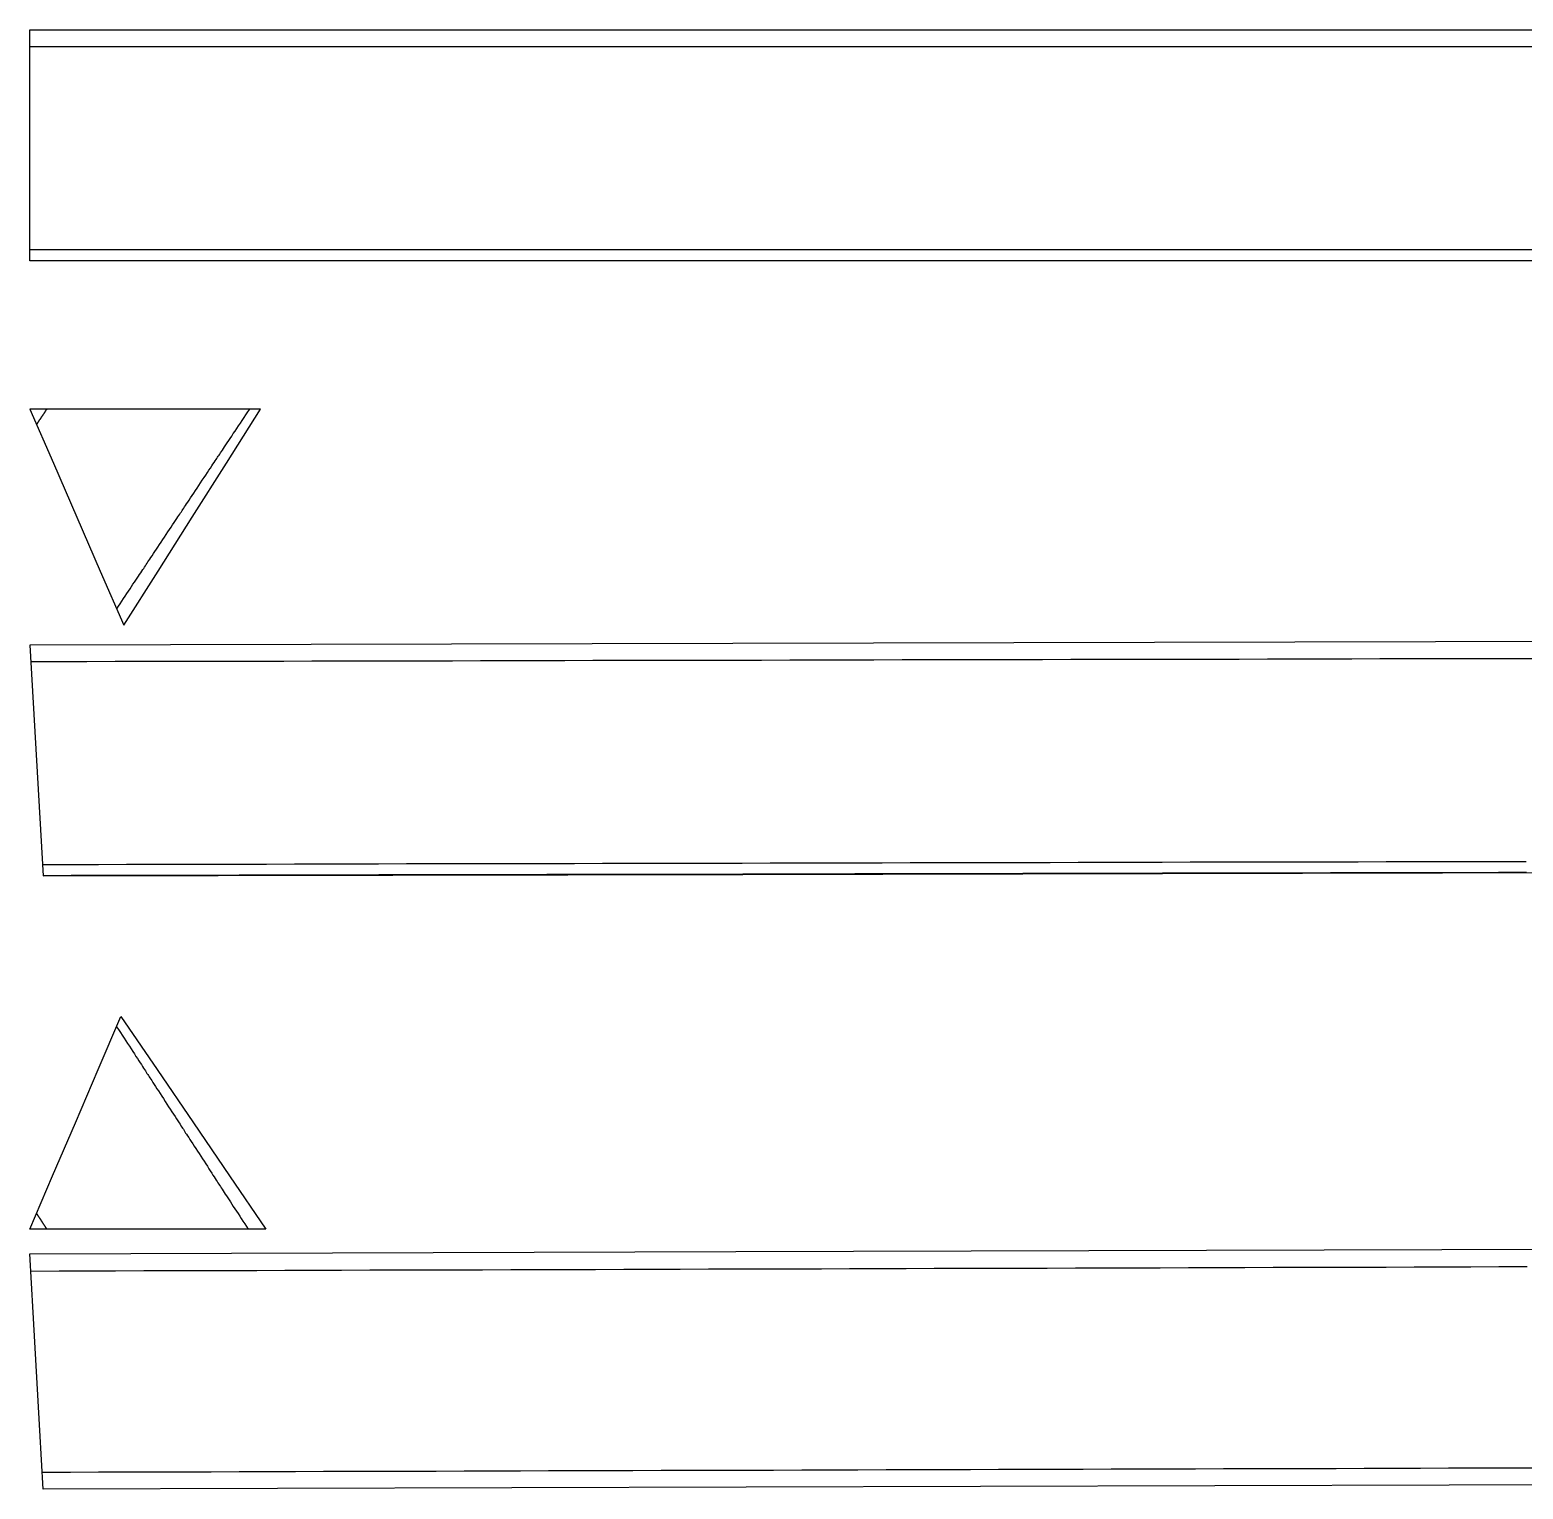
# Model space of a CAD drawing. Header units: metres. Extents: x 0 to 4.64, y -1.22 to 1.19.
# Drawn here: x 0 to 1.168, y 0.053 to 1.194 of the extents above; entities that cross this region are included whole.
import ezdxf

# ---------------------------------------------------------------- set-up
doc = ezdxf.new("R2010")
doc.units = ezdxf.units.M

msp = doc.modelspace()

# ---------------------------------------------------------------- linework, layer by layer
at = {"layer": 'back aka bulkhead', "color": 94}
msp.add_lwpolyline([(0.1003, 0.7708), (0.127, 0.8131), (0.1538, 0.8553), (0.1806, 0.8976), (0.1354, 0.8976), (0.0903, 0.8976), (0.0451, 0.8976), (0, 0.8976), (0.0184, 0.8553), (0.0367, 0.8131), (0.0551, 0.7708), (0.0735, 0.7286), (0.1003, 0.7708)], dxfattribs=at)
at = {"layer": 'back aka front', "color": 94}
msp.add_lwpolyline([(0.58, 1.0137), (0, 1.0137), (0, 1.0588), (0, 1.104), (0, 1.1491), (0, 1.1943), (0.58, 1.1943), (1.16, 1.1943), (1.74, 1.1943), (2.32, 1.1943), (2.32, 1.1491), (2.32, 1.104), (2.32, 1.0588), (2.32, 1.0137), (1.74, 1.0137), (1.16, 1.0137), (0.58, 1.0137)], dxfattribs=at)
at = {"layer": 'front aka back', "color": 94}
msp.add_lwpolyline([(0.5605, 0.0542), (0.0105, 0.0526), (0.0079, 0.0986), (0.0053, 0.1447), (0.0026, 0.1908), (0, 0.2368), (0.5525, 0.2385), (1.105, 0.2401), (1.6575, 0.2417), (2.21, 0.2434), (2.2101, 0.1973), (2.2103, 0.1512), (2.2104, 0.1051), (2.2105, 0.0591), (1.6605, 0.0574), (1.1105, 0.0558), (0.5605, 0.0542)], dxfattribs=at)
at = {"layer": 'front aka bulkhead', "color": 94}
msp.add_lwpolyline([(0.128, 0.3392), (0.1563, 0.2977), (0.1846, 0.2561), (0.1384, 0.2561), (0.0923, 0.2561), (0.0461, 0.2561), (0, 0.2561), (0.0178, 0.2977), (0.0357, 0.3392), (0.0535, 0.3808), (0.0713, 0.4223), (0.0997, 0.3808), (0.128, 0.3392)], dxfattribs=at)
at = {"layer": 'front aka front', "color": 94}
msp.add_lwpolyline([(0.0104, 0.5324), (0.5579, 0.5336), (1.1054, 0.5348), (1.6529, 0.5359), (2.2004, 0.5371), (2.2003, 0.5822), (2.2002, 0.6274), (2.2001, 0.6725), (2.2, 0.7177), (1.65, 0.7165), (1.1, 0.7154), (0.55, 0.7142), (0, 0.713), (0.0026, 0.6679), (0.0052, 0.6227), (0.0078, 0.5776), (0.0104, 0.5324)], dxfattribs=at)
at = {"layer": 'stations', "color": 135}
msp.add_lwpolyline([(1.1711, 0.535), (1.1492, 0.535), (1.1273, 0.5349), (1.1054, 0.5349), (1.0835, 0.5348), (1.0616, 0.5348), (1.0397, 0.5347), (1.0178, 0.5347), (0.9959, 0.5346), (0.974, 0.5346), (0.9521, 0.5345), (0.9302, 0.5345), (0.9083, 0.5344), (0.8864, 0.5344), (0.8645, 0.5343), (0.8426, 0.5343), (0.8207, 0.5343), (0.7988, 0.5342), (0.7769, 0.5342), (0.755, 0.5341), (0.7331, 0.5341), (0.7112, 0.534), (0.6893, 0.534), (0.6674, 0.5339), (0.6455, 0.5339), (0.6236, 0.5338), (0.6017, 0.5338), (0.5798, 0.5337), (0.5579, 0.5337), (0.536, 0.5336), (0.5141, 0.5336), (0.4922, 0.5336), (0.4703, 0.5335), (0.4484, 0.5335), (0.4265, 0.5334), (0.4046, 0.5334), (0.3827, 0.5333), (0.3608, 0.5333), (0.3389, 0.5332), (0.317, 0.5332), (0.2951, 0.5331), (0.2732, 0.5331), (0.2513, 0.533), (0.2294, 0.533), (0.2075, 0.5329), (0.1856, 0.5329), (0.1637, 0.5329), (0.1418, 0.5328), (0.1199, 0.5328), (0.098, 0.5327), (0.0761, 0.5327), (0.0542, 0.5326), (0.0323, 0.5326), (0.0104, 0.5325)], dxfattribs=at)
at = {"layer": 'waterlines', "color": 135}
for points in [[(1.1832, 1.1811), (1.16, 1.1811), (1.1368, 1.1811), (1.1136, 1.1811), (1.0904, 1.1811), (1.0672, 1.1811), (1.044, 1.1811), (1.0208, 1.1811), (0.9976, 1.1811), (0.9744, 1.1811), (0.9512, 1.1811), (0.928, 1.1811), (0.9048, 1.1811), (0.8816, 1.1811), (0.8584, 1.1811), (0.8352, 1.1811), (0.812, 1.1811), (0.7888, 1.1811), (0.7656, 1.1811), (0.7424, 1.1811), (0.7192, 1.1811), (0.696, 1.1811), (0.6728, 1.1811), (0.6496, 1.1811), (0.6264, 1.1811), (0.6032, 1.1811), (0.58, 1.1811), (0.5568, 1.1811), (0.5336, 1.1811), (0.5104, 1.1811), (0.4872, 1.1811), (0.464, 1.1811), (0.4408, 1.1811), (0.4176, 1.1811), (0.3944, 1.1811), (0.3712, 1.1811), (0.348, 1.1811), (0.3248, 1.1811), (0.3016, 1.1811), (0.2784, 1.1811), (0.2552, 1.1811), (0.232, 1.1811), (0.2088, 1.1811), (0.1856, 1.1811), (0.1624, 1.1811), (0.1392, 1.1811), (0.116, 1.1811), (0.0928, 1.1811), (0.0696, 1.1811), (0.0464, 1.1811), (0.0232, 1.1811), (0, 1.1811)], [(1.1832, 1.0223), (1.16, 1.0223), (1.1368, 1.0223), (1.1136, 1.0223), (1.0904, 1.0223), (1.0672, 1.0223), (1.044, 1.0223), (1.0208, 1.0223), (0.9976, 1.0223), (0.9744, 1.0223), (0.9512, 1.0223), (0.928, 1.0223), (0.9048, 1.0223), (0.8816, 1.0223), (0.8584, 1.0223), (0.8352, 1.0223), (0.812, 1.0223), (0.7888, 1.0223), (0.7656, 1.0223), (0.7424, 1.0223), (0.7192, 1.0223), (0.696, 1.0223), (0.6728, 1.0223), (0.6496, 1.0223), (0.6264, 1.0223), (0.6032, 1.0223), (0.58, 1.0223), (0.5568, 1.0223), (0.5336, 1.0223), (0.5104, 1.0223), (0.4872, 1.0223), (0.464, 1.0223), (0.4408, 1.0223), (0.4176, 1.0223), (0.3944, 1.0223), (0.3712, 1.0223), (0.348, 1.0223), (0.3248, 1.0223), (0.3016, 1.0223), (0.2784, 1.0223), (0.2552, 1.0223), (0.232, 1.0223), (0.2088, 1.0223), (0.1856, 1.0223), (0.1624, 1.0223), (0.1392, 1.0223), (0.116, 1.0223), (0.0928, 1.0223), (0.0696, 1.0223), (0.0464, 1.0223), (0.0232, 1.0223), (0, 1.0223)], [(0.0132, 0.8976), (0.0131, 0.8975), (0.013, 0.8974), (0.013, 0.8972), (0.0129, 0.8971), (0.0128, 0.897), (0.0127, 0.8969), (0.0126, 0.8968), (0.0126, 0.8966), (0.0125, 0.8965), (0.0124, 0.8964), (0.0123, 0.8963), (0.0122, 0.8962), (0.0122, 0.896), (0.0121, 0.8959), (0.012, 0.8958), (0.0119, 0.8957), (0.0118, 0.8956), (0.0118, 0.8954), (0.0117, 0.8953), (0.0116, 0.8952), (0.0115, 0.8951), (0.0114, 0.895), (0.0114, 0.8948), (0.0113, 0.8947), (0.0112, 0.8946), (0.0111, 0.8945), (0.011, 0.8944), (0.011, 0.8942), (0.0109, 0.8941), (0.0108, 0.894), (0.0107, 0.8939), (0.0106, 0.8938), (0.0106, 0.8936), (0.0105, 0.8935), (0.0104, 0.8934), (0.0103, 0.8933), (0.0102, 0.8932), (0.0102, 0.893), (0.0101, 0.8929), (0.01, 0.8928), (0.0099, 0.8927), (0.0098, 0.8926), (0.0098, 0.8924), (0.0097, 0.8923), (0.0096, 0.8922), (0.0095, 0.8921), (0.0094, 0.892), (0.0094, 0.8918), (0.0093, 0.8917), (0.0092, 0.8916), (0.0091, 0.8915), (0.009, 0.8914), (0.009, 0.8912), (0.0089, 0.8911), (0.0088, 0.891), (0.0087, 0.8909), (0.0086, 0.8908), (0.0086, 0.8906), (0.0085, 0.8905), (0.0084, 0.8904), (0.0083, 0.8903), (0.0082, 0.8902), (0.0082, 0.89), (0.0081, 0.8899), (0.008, 0.8898), (0.0079, 0.8897), (0.0078, 0.8896), (0.0078, 0.8894), (0.0077, 0.8893), (0.0076, 0.8892), (0.0075, 0.8891), (0.0074, 0.889), (0.0074, 0.8888), (0.0073, 0.8887), (0.0072, 0.8886), (0.0071, 0.8885), (0.007, 0.8884), (0.007, 0.8882), (0.0069, 0.8881), (0.0068, 0.888), (0.0067, 0.8879), (0.0066, 0.8878), (0.0066, 0.8876), (0.0065, 0.8875), (0.0064, 0.8874), (0.0063, 0.8873), (0.0062, 0.8872), (0.0062, 0.8871), (0.0061, 0.8869), (0.006, 0.8868), (0.0059, 0.8867), (0.0059, 0.8866), (0.0058, 0.8865), (0.0057, 0.8863), (0.0056, 0.8862), (0.0055, 0.8861), (0.0055, 0.886), (0.0054, 0.8859), (0.0053, 0.8857), (0.0052, 0.8856)], [(0.068, 0.7413), (0.0693, 0.7433), (0.0706, 0.7453), (0.072, 0.7473), (0.0733, 0.7493), (0.0746, 0.7512), (0.0759, 0.7532), (0.0771, 0.7551), (0.0784, 0.7569), (0.0796, 0.7587), (0.0807, 0.7605), (0.0819, 0.7622), (0.083, 0.7638), (0.084, 0.7654), (0.085, 0.7669), (0.0859, 0.7683), (0.0868, 0.7696), (0.0876, 0.7708), (0.0884, 0.772), (0.0891, 0.773), (0.0898, 0.774), (0.0904, 0.775), (0.0911, 0.776), (0.0917, 0.777), (0.0924, 0.778), (0.0931, 0.7791), (0.0939, 0.7802), (0.0947, 0.7815), (0.0957, 0.7829), (0.0967, 0.7845), (0.0978, 0.7861), (0.099, 0.7879), (0.1002, 0.7897), (0.1014, 0.7916), (0.1027, 0.7935), (0.1041, 0.7955), (0.1054, 0.7975), (0.1067, 0.7995), (0.108, 0.8015), (0.1093, 0.8034), (0.1105, 0.8053), (0.1117, 0.8071), (0.1129, 0.8088), (0.1139, 0.8104), (0.1149, 0.8119), (0.1158, 0.8132), (0.1166, 0.8144), (0.1173, 0.8155), (0.118, 0.8164), (0.1186, 0.8173), (0.1192, 0.8182), (0.1198, 0.8191), (0.1204, 0.8201), (0.1211, 0.8211), (0.1218, 0.8222), (0.1226, 0.8235), (0.1236, 0.8249), (0.1246, 0.8264), (0.1258, 0.8281), (0.1269, 0.8299), (0.1282, 0.8318), (0.1295, 0.8338), (0.1309, 0.8358), (0.1322, 0.8378), (0.1336, 0.8399), (0.1349, 0.8419), (0.1363, 0.844), (0.1376, 0.846), (0.1389, 0.8479), (0.1401, 0.8497), (0.1413, 0.8515), (0.1423, 0.8531), (0.1433, 0.8545), (0.1442, 0.8559), (0.145, 0.857), (0.1457, 0.8581), (0.1463, 0.859), (0.1469, 0.8599), (0.1474, 0.8607), (0.148, 0.8616), (0.1486, 0.8624), (0.1492, 0.8634), (0.1499, 0.8644), (0.1507, 0.8655), (0.1515, 0.8668), (0.1524, 0.8682), (0.1534, 0.8697), (0.1545, 0.8713), (0.1556, 0.873), (0.1568, 0.8747), (0.158, 0.8765), (0.1592, 0.8785), (0.1606, 0.8804), (0.1619, 0.8824), (0.1633, 0.8845), (0.1647, 0.8866), (0.1661, 0.8888), (0.1676, 0.891), (0.169, 0.8932), (0.1705, 0.8954), (0.172, 0.8976)], [(1.1884, 0.7023), (1.1664, 0.7023), (1.1444, 0.7023), (1.1224, 0.7022), (1.1004, 0.7022), (1.0784, 0.7021), (1.0564, 0.7021), (1.0344, 0.702), (1.0124, 0.702), (0.9904, 0.7019), (0.9684, 0.7019), (0.9464, 0.7018), (0.9244, 0.7018), (0.9025, 0.7017), (0.8805, 0.7017), (0.8585, 0.7016), (0.8365, 0.7016), (0.8145, 0.7016), (0.7925, 0.7015), (0.7705, 0.7015), (0.7485, 0.7014), (0.7265, 0.7014), (0.7045, 0.7013), (0.6825, 0.7013), (0.6605, 0.7012), (0.6385, 0.7012), (0.6166, 0.7011), (0.5946, 0.7011), (0.5726, 0.701), (0.5506, 0.701), (0.5286, 0.7009), (0.5066, 0.7009), (0.4846, 0.7008), (0.4626, 0.7008), (0.4406, 0.7008), (0.4186, 0.7007), (0.3966, 0.7007), (0.3746, 0.7006), (0.3526, 0.7006), (0.3306, 0.7005), (0.3087, 0.7005), (0.2867, 0.7004), (0.2647, 0.7004), (0.2427, 0.7003), (0.2207, 0.7003), (0.1987, 0.7002), (0.1767, 0.7002), (0.1547, 0.7001), (0.1327, 0.7001), (0.1107, 0.7001), (0.0887, 0.7), (0.0667, 0.7), (0.0447, 0.6999), (0.0228, 0.6999), (0.0008, 0.6998)], [(1.1708, 0.5435), (1.1489, 0.5435), (1.127, 0.5434), (1.1051, 0.5434), (1.0832, 0.5433), (1.0613, 0.5433), (1.0394, 0.5432), (1.0175, 0.5432), (0.9956, 0.5431), (0.9737, 0.5431), (0.9518, 0.5431), (0.9299, 0.543), (0.908, 0.543), (0.8861, 0.5429), (0.8642, 0.5429), (0.8423, 0.5428), (0.8204, 0.5428), (0.7985, 0.5427), (0.7766, 0.5427), (0.7547, 0.5426), (0.7327, 0.5426), (0.7108, 0.5425), (0.6889, 0.5425), (0.667, 0.5424), (0.6451, 0.5424), (0.6232, 0.5424), (0.6013, 0.5423), (0.5794, 0.5423), (0.5575, 0.5422), (0.5356, 0.5422), (0.5137, 0.5421), (0.4918, 0.5421), (0.4699, 0.542), (0.448, 0.542), (0.4261, 0.5419), (0.4042, 0.5419), (0.3823, 0.5418), (0.3604, 0.5418), (0.3385, 0.5417), (0.3166, 0.5417), (0.2947, 0.5417), (0.2727, 0.5416), (0.2508, 0.5416), (0.2289, 0.5415), (0.207, 0.5415), (0.1851, 0.5414), (0.1632, 0.5414), (0.1413, 0.5413), (0.1194, 0.5413), (0.0975, 0.5412), (0.0756, 0.5412), (0.0537, 0.5411), (0.0318, 0.5411), (0.0099, 0.541)], [(0.0679, 0.4144), (0.0694, 0.4122), (0.0709, 0.4099), (0.0723, 0.4077), (0.0737, 0.4055), (0.0752, 0.4033), (0.0765, 0.4012), (0.0779, 0.3991), (0.0792, 0.397), (0.0805, 0.395), (0.0818, 0.3931), (0.083, 0.3912), (0.0842, 0.3895), (0.0853, 0.3878), (0.0863, 0.3862), (0.0873, 0.3847), (0.0882, 0.3833), (0.089, 0.382), (0.0898, 0.3808), (0.0905, 0.3798), (0.0911, 0.3788), (0.0916, 0.3779), (0.0922, 0.3771), (0.0928, 0.3762), (0.0933, 0.3753), (0.0939, 0.3744), (0.0946, 0.3733), (0.0954, 0.3722), (0.0963, 0.3708), (0.0972, 0.3693), (0.0983, 0.3677), (0.0994, 0.3659), (0.1006, 0.3641), (0.1019, 0.3621), (0.1032, 0.3601), (0.1045, 0.3581), (0.1059, 0.356), (0.1072, 0.3539), (0.1086, 0.3518), (0.1099, 0.3498), (0.1112, 0.3478), (0.1124, 0.3459), (0.1136, 0.3441), (0.1147, 0.3424), (0.1158, 0.3408), (0.1167, 0.3393), (0.1175, 0.3381), (0.1182, 0.3369), (0.1189, 0.3359), (0.1195, 0.335), (0.1201, 0.3341), (0.1207, 0.3332), (0.1213, 0.3322), (0.1219, 0.3312), (0.1226, 0.3302), (0.1234, 0.329), (0.1243, 0.3276), (0.1253, 0.3261), (0.1263, 0.3245), (0.1275, 0.3228), (0.1286, 0.3209), (0.1299, 0.319), (0.1311, 0.3171), (0.1324, 0.3151), (0.1337, 0.3131), (0.135, 0.3111), (0.1363, 0.3091), (0.1376, 0.3071), (0.1389, 0.3052), (0.1401, 0.3033), (0.1412, 0.3015), (0.1423, 0.2999), (0.1433, 0.2983), (0.1443, 0.2969), (0.1451, 0.2956), (0.1459, 0.2944), (0.1466, 0.2933), (0.1472, 0.2923), (0.1479, 0.2913), (0.1485, 0.2903), (0.1492, 0.2893), (0.1498, 0.2883), (0.1505, 0.2872), (0.1513, 0.2861), (0.1521, 0.2848), (0.1529, 0.2835), (0.1539, 0.2821), (0.1549, 0.2806), (0.1559, 0.279), (0.157, 0.2773), (0.1581, 0.2756), (0.1592, 0.2738), (0.1604, 0.272), (0.1616, 0.2701), (0.1629, 0.2682), (0.1642, 0.2662), (0.1654, 0.2643), (0.1667, 0.2622), (0.1681, 0.2602), (0.1694, 0.2582), (0.1707, 0.2561)], [(0.0052, 0.2683), (0.0053, 0.2682), (0.0054, 0.268), (0.0054, 0.2679), (0.0055, 0.2678), (0.0056, 0.2677), (0.0057, 0.2675), (0.0058, 0.2674), (0.0058, 0.2673), (0.0059, 0.2672), (0.006, 0.2671), (0.0061, 0.2669), (0.0062, 0.2668), (0.0062, 0.2667), (0.0063, 0.2666), (0.0064, 0.2665), (0.0065, 0.2663), (0.0066, 0.2662), (0.0066, 0.2661), (0.0067, 0.266), (0.0068, 0.2658), (0.0069, 0.2657), (0.0069, 0.2656), (0.007, 0.2655), (0.0071, 0.2654), (0.0072, 0.2652), (0.0073, 0.2651), (0.0073, 0.265), (0.0074, 0.2649), (0.0075, 0.2648), (0.0076, 0.2646), (0.0077, 0.2645), (0.0077, 0.2644), (0.0078, 0.2643), (0.0079, 0.2641), (0.008, 0.264), (0.008, 0.2639), (0.0081, 0.2638), (0.0082, 0.2637), (0.0083, 0.2635), (0.0084, 0.2634), (0.0084, 0.2633), (0.0085, 0.2632), (0.0086, 0.2631), (0.0087, 0.2629), (0.0088, 0.2628), (0.0088, 0.2627), (0.0089, 0.2626), (0.009, 0.2625), (0.0091, 0.2623), (0.0092, 0.2622), (0.0092, 0.2621), (0.0093, 0.262), (0.0094, 0.2618), (0.0095, 0.2617), (0.0095, 0.2616), (0.0096, 0.2615), (0.0097, 0.2614), (0.0098, 0.2612), (0.0099, 0.2611), (0.0099, 0.261), (0.01, 0.2609), (0.0101, 0.2608), (0.0102, 0.2606), (0.0103, 0.2605), (0.0103, 0.2604), (0.0104, 0.2603), (0.0105, 0.2601), (0.0106, 0.26), (0.0107, 0.2599), (0.0107, 0.2598), (0.0108, 0.2597), (0.0109, 0.2595), (0.011, 0.2594), (0.011, 0.2593), (0.0111, 0.2592), (0.0112, 0.2591), (0.0113, 0.2589), (0.0114, 0.2588), (0.0114, 0.2587), (0.0115, 0.2586), (0.0116, 0.2584), (0.0117, 0.2583), (0.0118, 0.2582), (0.0118, 0.2581), (0.0119, 0.258), (0.012, 0.2578), (0.0121, 0.2577), (0.0121, 0.2576), (0.0122, 0.2575), (0.0123, 0.2574), (0.0124, 0.2572), (0.0125, 0.2571), (0.0125, 0.257), (0.0126, 0.2569), (0.0127, 0.2567), (0.0128, 0.2566), (0.0129, 0.2565), (0.0129, 0.2564), (0.013, 0.2563), (0.0131, 0.2561)], [(1.1717, 0.2265), (1.1496, 0.2264), (1.1275, 0.2263), (1.1054, 0.2263), (1.0833, 0.2262), (1.0612, 0.2261), (1.0391, 0.2261), (1.017, 0.226), (0.9949, 0.2259), (0.9729, 0.2259), (0.9508, 0.2258), (0.9287, 0.2257), (0.9066, 0.2257), (0.8845, 0.2256), (0.8624, 0.2255), (0.8403, 0.2255), (0.8182, 0.2254), (0.7961, 0.2253), (0.774, 0.2253), (0.7519, 0.2252), (0.7298, 0.2252), (0.7077, 0.2251), (0.6857, 0.225), (0.6636, 0.225), (0.6415, 0.2249), (0.6194, 0.2248), (0.5973, 0.2248), (0.5752, 0.2247), (0.5531, 0.2246), (0.531, 0.2246), (0.5089, 0.2245), (0.4868, 0.2244), (0.4647, 0.2244), (0.4426, 0.2243), (0.4205, 0.2242), (0.3985, 0.2242), (0.3764, 0.2241), (0.3543, 0.224), (0.3322, 0.224), (0.3101, 0.2239), (0.288, 0.2238), (0.2659, 0.2238), (0.2438, 0.2237), (0.2217, 0.2236), (0.1996, 0.2236), (0.1775, 0.2235), (0.1554, 0.2235), (0.1333, 0.2234), (0.1113, 0.2233), (0.0892, 0.2233), (0.0671, 0.2232), (0.045, 0.2231), (0.0229, 0.2231), (0.0008, 0.223)], [(1.1762, 0.0691), (1.1542, 0.069), (1.1322, 0.069), (1.1101, 0.0689), (1.0881, 0.0688), (1.0661, 0.0688), (1.0441, 0.0687), (1.0221, 0.0686), (1.0001, 0.0686), (0.9781, 0.0685), (0.9561, 0.0684), (0.9341, 0.0684), (0.9121, 0.0683), (0.8901, 0.0682), (0.8681, 0.0682), (0.8461, 0.0681), (0.8241, 0.068), (0.802, 0.068), (0.78, 0.0679), (0.758, 0.0679), (0.736, 0.0678), (0.714, 0.0677), (0.692, 0.0677), (0.67, 0.0676), (0.648, 0.0675), (0.626, 0.0675), (0.604, 0.0674), (0.582, 0.0673), (0.56, 0.0673), (0.538, 0.0672), (0.516, 0.0671), (0.494, 0.0671), (0.4719, 0.067), (0.4499, 0.0669), (0.4279, 0.0669), (0.4059, 0.0668), (0.3839, 0.0667), (0.3619, 0.0667), (0.3399, 0.0666), (0.3179, 0.0665), (0.2959, 0.0665), (0.2739, 0.0664), (0.2519, 0.0664), (0.2299, 0.0663), (0.2079, 0.0662), (0.1859, 0.0662), (0.1638, 0.0661), (0.1418, 0.066), (0.1198, 0.066), (0.0978, 0.0659), (0.0758, 0.0658), (0.0538, 0.0658), (0.0318, 0.0657), (0.0098, 0.0656)]]:
    msp.add_lwpolyline(points, dxfattribs=at)

doc.saveas('drawing.dxf')
